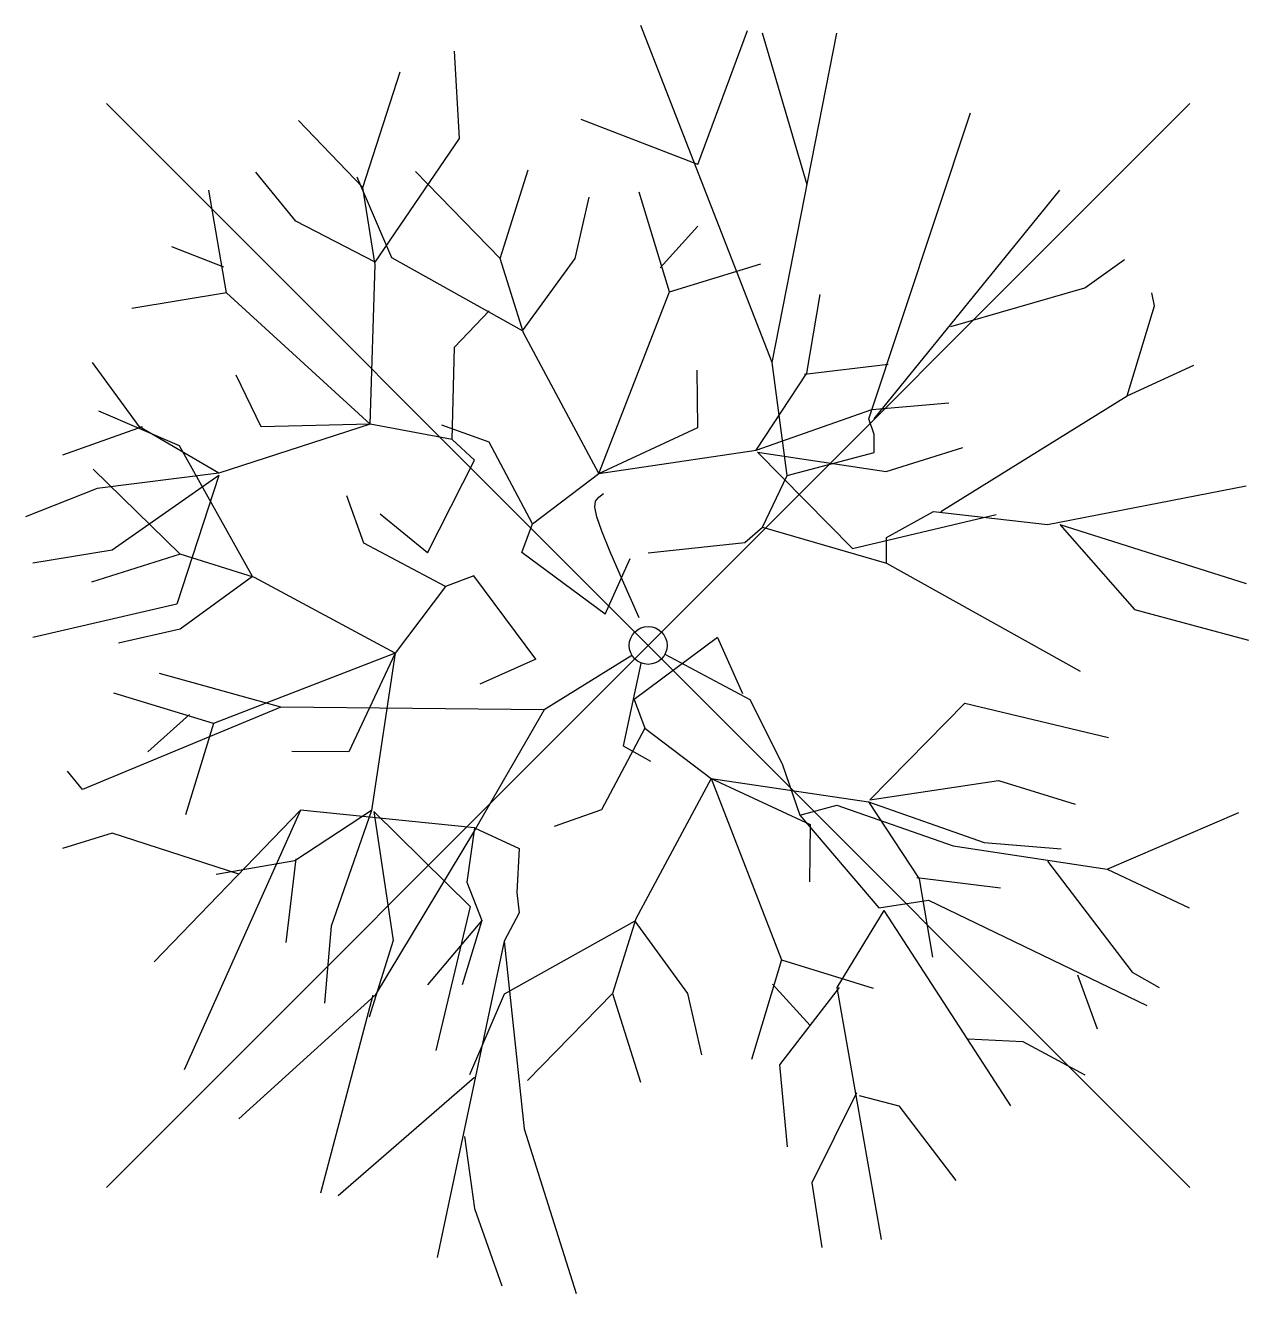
# Model space of a CAD drawing. Header units: metres. Extents: x -4.9 to 4.8, y -5.1 to 4.9.
import ezdxf

# ---------------------------------------------------------------- set-up
doc = ezdxf.new("R2010")
doc.units = ezdxf.units.M
doc.header["$LTSCALE"] = 0.2

msp = doc.modelspace()

# ---------------------------------------------------------------- linework, layer by layer
for p, q in [((0.395, 3.81), (0.787, 4.871)), ((1.259, 3.648), (0.905, 4.85)), ((0.984, 2.242), (1.495, 4.85)), ((-2.261, 3.628), (-1.966, 4.544)), ((0.395, 3.81), (-0.531, 4.167)), ((-1.172, 3.066), (-1.845, 3.754)), ((1.79, 1.794), (3.264, 3.607)), ((0.096, 2.991), (0.394, 3.32)), ((-3.364, 2.996), (-3.776, 3.158)), ((0.168, 2.8), (0.893, 3.023)), ((-3.343, 2.792), (-4.091, 2.67)), ((1.239, 2.148), (1.903, 2.228)), ((3.796, 1.978), (4.326, 2.221)), ((-4.011, 1.732), (-4.642, 1.508)), ((-3.71, 0.722), (-4.399, 1.395)), ((-1.75, 0.733), (-2.124, 1.041)), ((3.264, 0.957), (4.74, 0.49)), ((-0.341, 0.247), (-0.143, 0.689)), ((1.888, 0.652), (3.423, -0.203)), ((0.549, 0.062), (0.747, -0.38)), ((-0.891, -0.109), (-1.333, -0.307)), ((-2.91, -0.489), (-3.874, -0.223)), ((-3.635, -0.546), (-3.964, -0.844)), ((-3.444, -0.619), (-3.668, -1.343)), ((-2.754, -1.304), (-3.914, -2.506)), ((3.638, -1.772), (4.681, -1.324)), ((-2.792, -1.689), (-2.872, -2.353)), ((2.129, -1.839), (2.793, -1.919)), ((1.869, -2.099), (2.871, -3.647)), ((-1.317, -2.18), (-1.475, -2.689)), ((1.058, -2.491), (1.783, -2.714)), ((3.402, -2.608), (3.559, -3.036)), ((0.986, -2.682), (1.284, -3.011)), ((-2.182, -2.771), (-2.596, -4.339)), ((-0.282, -2.757), (-0.955, -3.445)), ((-1.376, -3.423), (-2.458, -4.36))]:
    msp.add_line(p, q)
at = {"lineweight": -3}
for p, q in [((-4.293, 4.293), (4.293, -4.293)), ((4.293, 4.293), (-4.293, -4.293))]:
    msp.add_line(p, q, dxfattribs=at)
for points in [[(0.905, 0.937), (1.101, 1.346), (0.984, 2.242), (-0.059, 4.912)], [(-2.164, 3.036), (-1.494, 4.015), (-1.534, 4.708)], [(-2.203, 1.754), (-2.164, 3.016), (-2.261, 3.628), (-2.772, 4.158)], [(1.101, 1.346), (1.79, 1.529), (1.79, 1.67), (1.75, 1.794), (2.556, 4.218)], [(-2.164, 3.036), (-2.792, 3.362), (-3.108, 3.75)], [(-0.39, 1.362), (-0.987, 2.475), (-1.172, 3.066), (-0.951, 3.768)], [(-0.995, 2.492), (-2.032, 3.071), (-2.305, 3.709)], [(-2.203, 1.754), (-3.343, 2.792), (-3.481, 3.607)], [(-0.995, 2.492), (-0.579, 3.065), (-0.468, 3.552)], [(-0.39, 1.362), (0.168, 2.8), (-0.071, 3.59)], [(2.4, 2.527), (3.462, 2.832), (3.775, 3.056)], [(0.857, 1.548), (1.257, 2.157), (1.364, 2.779)], [(2.32, 1.06), (3.796, 1.978), (4.012, 2.691), (3.992, 2.792)], [(-1.554, 1.63), (-1.534, 2.364), (-1.259, 2.65)], [(-3.402, 1.365), (-4.032, 1.732), (-4.405, 2.242)], [(-2.203, 1.754), (-3.067, 1.732), (-3.264, 2.14)], [(-0.39, 1.362), (0.394, 1.727), (0.389, 2.18)], [(-0.341, 0.247), (-1.002, 0.737), (-0.916, 0.963), (-0.39, 1.362), (0.857, 1.548), (1.774, 1.869), (2.384, 1.921)], [(-3.137, 0.545), (-3.715, 1.582), (-4.354, 1.855)], [(-1.75, 0.733), (-1.376, 1.467), (-1.554, 1.63), (-2.203, 1.754), (-3.402, 1.365), (-4.366, 1.244), (-4.936, 1.019)], [(-0.916, 0.963), (-1.261, 1.61), (-1.634, 1.744)], [(0.866, 1.531), (1.887, 1.378), (2.495, 1.567)], [(0.866, 1.531), (1.619, 0.767), (2.758, 1.038)], [(-3.402, 1.346), (-4.248, 0.754), (-4.877, 0.652)], [(-3.402, 1.346), (-3.736, 0.327), (-4.877, 0.062)], [(0.905, 0.937), (1.888, 0.652), (1.888, 0.856), (2.262, 1.06), (3.166, 0.957), (4.74, 1.264)], [(-1.607, 0.466), (-2.254, 0.811), (-2.388, 1.184)], [(-0.07, 0.219), (-0.202, 0.517), (-0.3, 0.742), (-0.368, 0.906), (-0.407, 1.019), (-0.422, 1.094), (-0.416, 1.142), (-0.392, 1.175), (-0.353, 1.203)], [(0, 0.733), (0.767, 0.816), (0.905, 0.937)], [(3.264, 0.957), (3.854, 0.286), (4.759, 0.041)], [(-2.006, -0.06), (-3.119, 0.537), (-3.71, 0.722), (-4.412, 0.501)], [(-3.137, 0.545), (-3.709, 0.128), (-4.197, 0.018)], [(-0.891, -0.109), (-1.381, 0.552), (-1.607, 0.466), (-2.006, -0.06), (-2.193, -1.307), (-2.513, -2.224), (-2.566, -2.834)], [(0.549, 0.062), (-0.112, -0.428), (-0.026, -0.654), (0.5, -1.053), (1.747, -1.239), (2.664, -1.56), (3.274, -1.612)], [(-2.006, -0.06), (-3.444, -0.619), (-4.235, -0.379)], [(-2.006, -0.06), (-2.372, -0.844), (-2.825, -0.839)], [(-0.128, -0.079), (-0.825, -0.51), (-1.376, -1.467)], [(0.132, -0.07), (0.806, -0.428), (1.063, -0.937), (1.201, -1.345)], [(-0.059, -0.142), (-0.197, -0.794), (0.019, -0.916)], [(-0.825, -0.51), (-2.91, -0.489), (-4.483, -1.141), (-4.602, -0.997)], [(1.756, -1.222), (2.509, -0.458), (3.648, -0.729)], [(-0.026, -0.654), (-0.371, -1.301), (-0.744, -1.435)], [(0.5, -1.053), (-0.097, -2.166), (-0.282, -2.757), (-0.061, -3.459)], [(0.5, -1.053), (1.058, -2.491), (0.819, -3.281)], [(0.5, -1.053), (1.284, -1.418), (1.279, -1.872)], [(1.756, -1.222), (2.777, -1.069), (3.385, -1.258)], [(-1.376, -1.446), (-2.754, -1.304), (-3.677, -3.362)], [(1.201, -1.345), (1.495, -1.264), (2.418, -1.588), (3.638, -1.772), (4.287, -2.078)], [(1.747, -1.239), (2.147, -1.848), (2.254, -2.47)], [(-2.193, -1.307), (-2.801, -1.707), (-3.423, -1.814)], [(-2.175, -1.316), (-2.022, -2.337), (-2.211, -2.945)], [(-2.175, -1.316), (-1.411, -2.069), (-1.682, -3.208)], [(1.201, -1.345), (1.829, -2.078), (2.222, -2.017), (3.953, -2.852)], [(-3.244, -1.812), (-4.248, -1.486), (-4.642, -1.609)], [(-1.376, -1.467), (-2.164, -2.771), (-3.244, -3.749)], [(-1.376, -1.446), (-1.436, -1.875), (-1.317, -2.18), (-1.75, -2.689)], [(-1.376, -1.446), (-1.022, -1.609), (-1.042, -1.956), (-1.022, -2.118), (-1.141, -2.342), (-1.672, -4.849)], [(3.166, -1.71), (3.835, -2.587), (4.051, -2.71)], [(1.869, -2.099), (1.495, -2.71), (1.848, -4.706)], [(-0.105, -2.183), (-1.142, -2.762), (-1.415, -3.4)], [(-0.105, -2.183), (0.311, -2.756), (0.422, -3.243)], [(-1.141, -2.342), (-0.983, -3.83), (-0.57, -5.134)], [(1.514, -2.71), (1.042, -3.321), (1.101, -3.972)], [(2.537, -3.117), (2.969, -3.137), (3.462, -3.402)], [(1.652, -3.545), (1.298, -4.258), (1.376, -4.768)], [(1.673, -3.566), (1.986, -3.647), (2.439, -4.238)], [(-1.455, -3.89), (-1.376, -4.461), (-1.16, -5.073)]]:
    msp.add_lwpolyline(points)
at = {"ltscale": 0.1}
msp.add_circle((0, 0), 0.15, dxfattribs=at)

doc.saveas('drawing.dxf')
